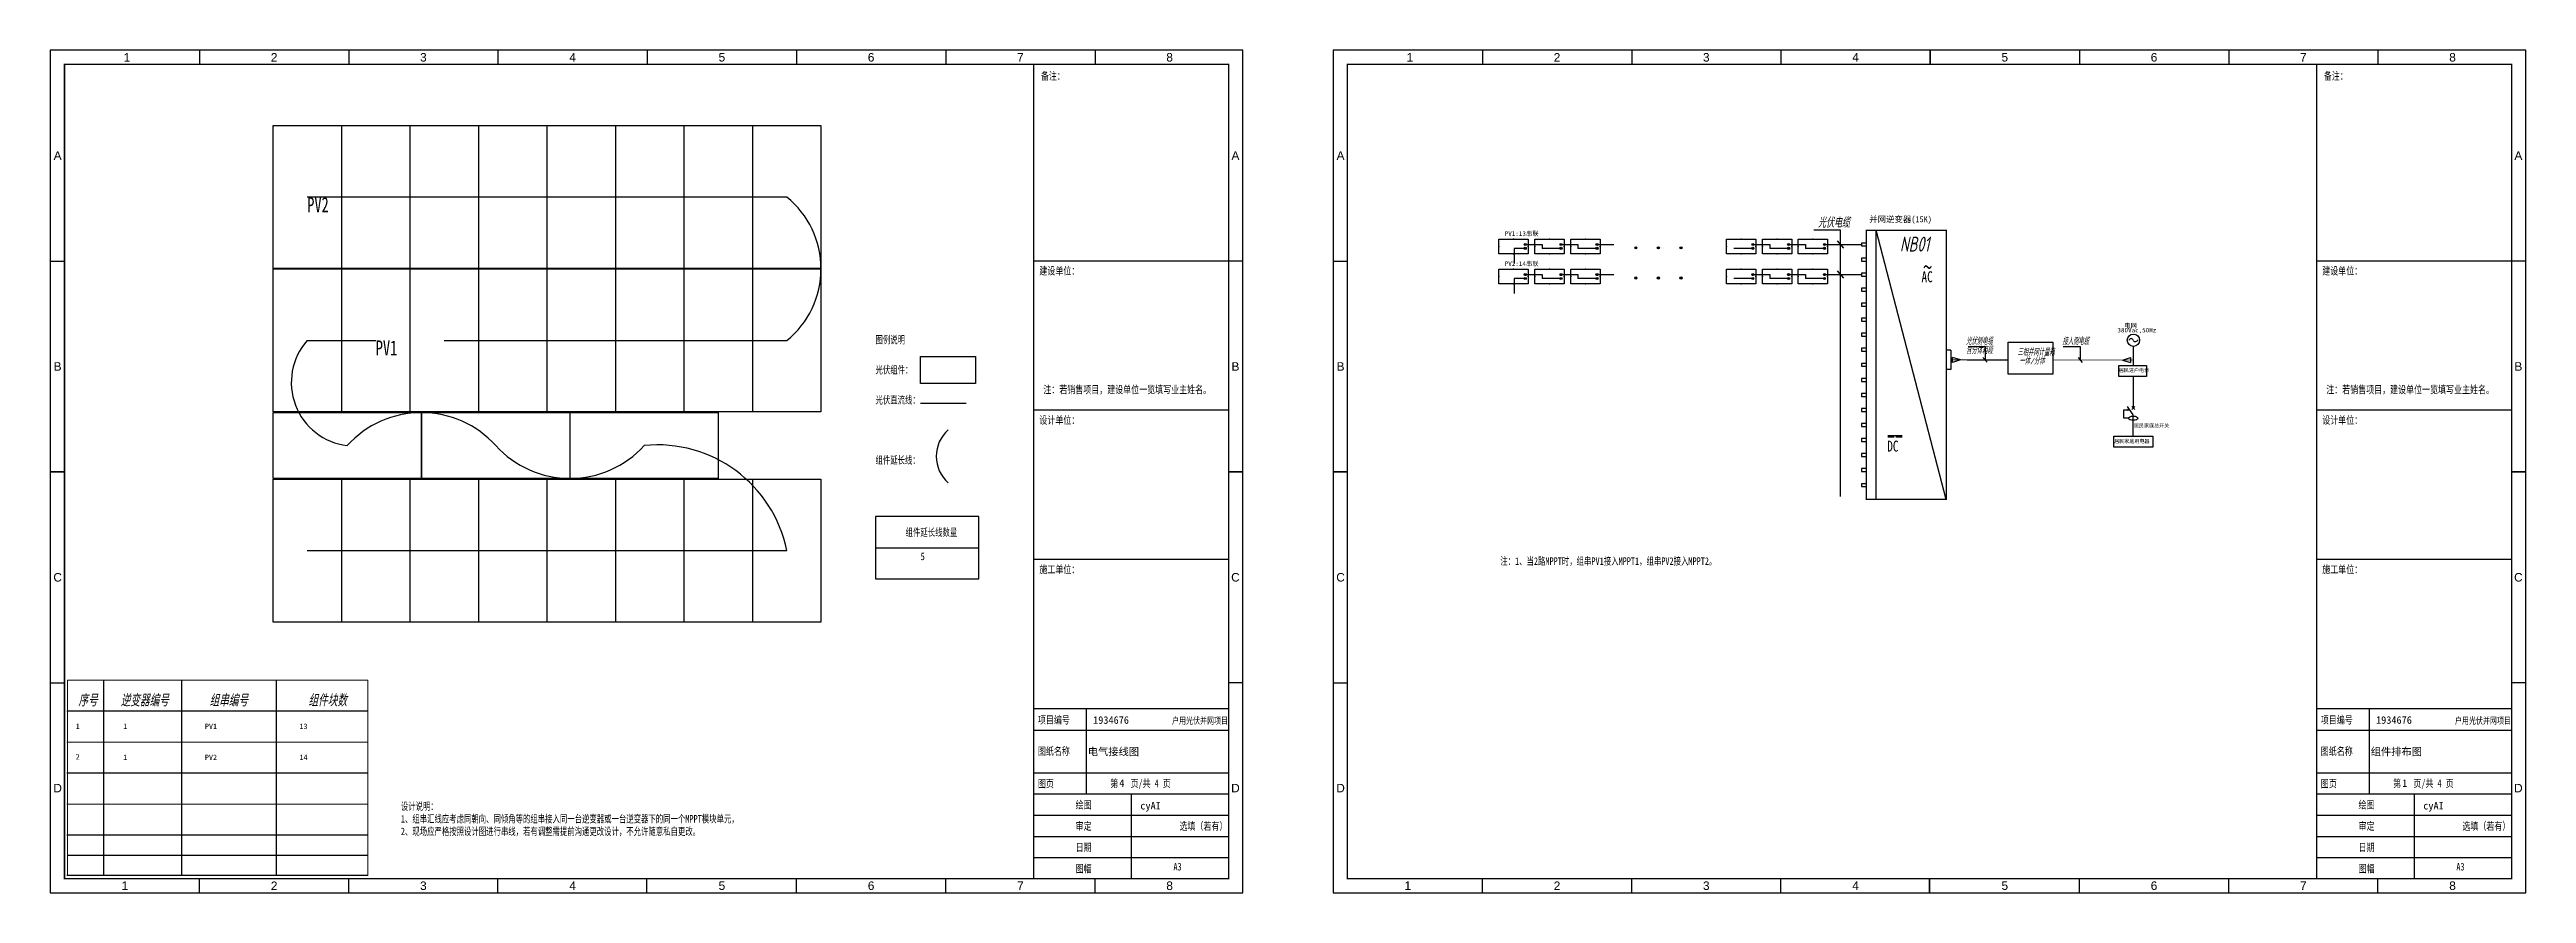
# Model space of a CAD drawing. Header units: millimetres. Extents: x -14454 to 167453, y -24 to 28032.
# Drawn here: x 85191 to 167453, y -24 to 28032 of the extents above; entities that cross this region are included whole.
import ezdxf
from ezdxf.enums import TextEntityAlignment as Align

# ---------------------------------------------------------------- set-up
doc = ezdxf.new("R2010")
doc.units = ezdxf.units.MM
doc.linetypes.add('CONTINUOUS1', pattern=[0])
for name, color, linetype in [('02 支架', 7, 'CONTINUOUS1'), ('1', 7, 'Continuous'), ('CY_其它', 7, 'Continuous'), ('CY_备注', 7, 'Continuous'), ('CY_生产图', 7, 'Continuous'), ('CY_组串', 7, 'Continuous'), ('CY_组件', 130, 'Continuous'), ('DIM', 3, 'Continuous'), ('L_S_EQPT', 40, 'Continuous'), ('L_S_WIRE', 4, 'Continuous'), ('TEL_TEXT', 7, 'Continuous'), ('WIRE-接地', 4, 'Continuous'), ('实线', 4, 'Continuous'), ('组串编号', 254, 'Continuous'), ('组件', 4, 'Continuous'), ('说明文字', 7, 'Continuous')]:
    doc.layers.add(name, color=color, linetype=linetype)
doc.styles.add('-宋体', font='')
doc.styles.add('astronergy', font='gbeitc.shx', dxfattribs={"width": 0.8, "height": 3.5, "bigfont": 'gbcbig.shx'})
doc.styles.add('CY_备注', font='', dxfattribs={"width": 0.7, "height": 250})
doc.styles.add('HZTXT', font='simfang.ttf', dxfattribs={"bigfont": 'HZTXT'})
doc.styles.add('图标字体', font='arial.ttf')
doc.styles.add('宋体', font='')
doc.styles.get('-宋体').set_extended_font_data('SimSun')
doc.styles.get('CY_备注').set_extended_font_data('SimSun')
doc.styles.get('宋体').set_extended_font_data('SimSun')

# ---------------------------------------------------------------- blocks, each defined once
blk = doc.blocks.new('A3图框')
for p, q in [((32667, 472, 0), (32667, 27537, 0)), ((39136, 21000), (32667, 21000)), ((39136, 16038), (32667, 16038)), ((39136, 11075), (32667, 11075)), ((39136, 11075), (32667, 11075)), ((39136, 6113), (32667, 6113)), ((34406, 6113), (34406, 5406)), ((32667, 5406), (39136, 5406)), ((34406, 5406), (34406, 4700)), ((34406, 4700), (34406, 3993)), ((32667, 3993), (39136, 3993)), ((34406, 3993), (34406, 3287)), ((32667, 3287), (39136, 3287)), ((32667, 2581), (39136, 2581)), ((35902, 3287), (35902, 2581)), ((35902, 2581), (35902, 1874)), ((32667, 1874), (39136, 1874)), ((35902, 1874), (35902, 1168)), ((32667, 1168), (39136, 1168)), ((35902, 1168), (35902, 461))]:
    blk.add_line(p, q)
at = {"linetype": 'Continuous'}
blk.add_lwpolyline([(39607, 0), (39607, 28008), (0, 28008), (0, 0), (39607, 0), (39607, 28008)], dxfattribs=at)
at = {"color": 7, "linetype": 'Continuous'}
for points in [[(4957, 28008), (4957, 27537)], [(9914, 28008), (9914, 27537)], [(14870, 28008), (14870, 27537)], [(24784, 28008), (24784, 27537)], [(29741, 28008), (29741, 27537)], [(34698, 28008), (34698, 27537)], [(0, 21000), (472, 21000)], [(39607, 21000), (39136, 21000)], [(0, 6984), (472, 6984)], [(39607, 6984), (39136, 6984)], [(4957, 0), (4957, 472)], [(9914, 0), (9914, 472)], [(14870, 0), (14870, 472)], [(24784, 0), (24784, 472)], [(29741, 0), (29741, 472)], [(34698, 0), (34698, 472)]]:
    blk.add_lwpolyline(points, dxfattribs=at)
at = {"color": 7, "linetype": 'Continuous', "const_width": 47.2}
for points in [[(19827, 28008), (19827, 27537)], [(0, 13992), (472, 13992)], [(39607, 13992), (39136, 13992)], [(19804, 472), (19804, 0)]]:
    blk.add_lwpolyline(points, dxfattribs=at)
at = {"const_width": 47.2}
blk.add_lwpolyline([(472, 27537), (39136, 27537), (39136, 472), (472, 472)], close=True, dxfattribs=at)
at = {"color": 7, "linetype": 'Continuous', "style": '图标字体'}
for s, p in [('1', (2547, 27772)), ('2', (7435, 27772)), ('3', (12392, 27772)), ('4', (17349, 27772)), ('5', (22306, 27772)), ('6', (27262, 27772)), ('7', (32219, 27772)), ('8', (37176, 27772)), ('A', (245, 24504)), ('A', (39362, 24504)), ('B', (245, 17496)), ('B', (39362, 17496)), ('C', (245, 10488)), ('C', (39362, 10488)), ('D', (245, 3480)), ('D', (245, 3480)), ('D', (39362, 3480)), ('1', (2478, 236)), ('2', (7435, 236)), ('3', (12392, 236)), ('4', (17349, 236)), ('5', (22306, 236)), ('6', (27262, 236)), ('7', (32219, 236)), ('8', (37176, 236))]:
    blk.add_text(s, height=283, dxfattribs=at).set_placement(p, align=Align.MIDDLE)
at = {"color": 0, "style": '-宋体', "width": 0.75}
for s, height, p in [('备注：', 252.7, (32901, 27023, 0)), ('建设单位：', 252.7, (32849, 20547, 0)), ('设计单位：', 252.7, (32849, 15585, 0)), ('施工单位：', 252.7, (32849, 10622, 0)), ('项目编号', 252.7, (32801, 5621, 0)), ('图纸名称', 252.7, (32801, 4579, 0)), ('图页', 252.7, (32801, 3502, 0)), ('第   页/共 4 页', 252.69, (35205, 3510, 0)), ('绘图', 252.7, (34053, 2795, 0)), ('审定', 252.7, (34053, 2089, 0)), ('日期', 252.7, (34053, 1383, 0)), ('图幅', 252.7, (34053, 676, 0)), ('A3', 252.7, (37303, 742, 0))]:
    blk.add_text(s, height=height, dxfattribs=at).set_placement(p)
at = {"color": 1, "style": '-宋体', "width": 0.75}
blk.add_text('注：若销售项目，建设单位一览填写业主姓名。', height=252.69, dxfattribs=at).set_placement((32981, 16600, 0))
at = {"style": '-宋体', "width": 0.75}
blk.add_text('                  户用光伏并网项目', height=221.39, dxfattribs=at).set_placement((34816, 5612, 0))
at = {"color": 2, "style": '-宋体', "width": 0.75}
blk.add_text('选填（若有）', height=252.7, dxfattribs=at).set_placement((37503, 2090, 0))
at = {"lineweight": 0, "style": '宋体'}
for tag, p in [('设计单位', (32961, 18189)), ('设计单位', (33020, 13228)), ('施工单位', (33068, 8062)), ('项目编号', (34635, 5618)), ('图纸名称', (34457, 4568)), ('编', (35504, 3522)), ('绘图', (36203, 2770))]:
    blk.add_attdef(tag, p, '', height=250, dxfattribs=at)
blk = doc.blocks.new('组串信息')
blk.add_line((9982, 667), (0, 667))
at = {"color": 7, "lineweight": -2}
for points in [[(1203, 6499), (1203, 5511)], [(1203, 6499), (1203, 0)], [(3792, 6499), (3792, 5511)], [(3792, 6499), (3792, 0)], [(6931, 6499), (6931, 5511)], [(6931, 6499), (6931, 0)], [(9982, 5469), (0, 5469)], [(9982, 3408), (-19, 3408)], [(9982, 1347), (-19, 1347)], [(9982, 0), (-19, 0)]]:
    blk.add_lwpolyline(points, dxfattribs=at)
at = {"layer": '02 支架', "lineweight": 0}
blk.add_lwpolyline([(0, 6499), (9982, 6499), (9982, 0), (0, 0)], close=True, dxfattribs=at)
at = {"layer": 'TEL_TEXT', "color": 7, "lineweight": 13}
for points in [[(9982, 5469), (-19, 5469)], [(9982, 4439), (-19, 4439)], [(9982, 2378), (-19, 2378)]]:
    blk.add_lwpolyline(points, dxfattribs=at)
at = {"lineweight": 0, "style": '-宋体'}
for tag, p in [('序号1', (275, 4877)), ('逆变器编号1', (1853, 4877)), ('组串编号1', (4566, 4874)), ('组件块数1', (7705, 4874)), ('序号2', (275, 3862)), ('逆变器编号2', (1853, 3846)), ('组串编号2', (4566, 3843)), ('组件块数2', (7705, 3843)), ('序号3', (275, 2834)), ('逆变器编号3', (1853, 2816)), ('组串编号3', (4566, 2813)), ('组件块数3', (7705, 2813)), ('序号4', (275, 1761)), ('逆变器编号4', (1853, 1786)), ('组串编号4', (4566, 1783)), ('组件块数4', (7705, 1783)), ('序号5', (287, 929)), ('逆变器编号5', (1849, 915)), ('组串编号5', (4562, 912)), ('组件块数5', (7701, 912)), ('序号6', (324, 236)), ('逆变器编号6', (1926, 268)), ('组串编号6', (4624, 250)), ('组件块数6', (7703, 250))]:
    blk.add_attdef(tag, p, '', height=180, dxfattribs=at)
at = {"layer": 'TEL_TEXT', "color": 7, "lineweight": 13, "style": 'astronergy', "width": 0.8}
for s, p in [('序号', (359, 5625)), ('逆变器编号', (1762, 5625)), ('组串编号', (4713, 5625)), ('组件块数', (7998, 5625))]:
    blk.add_text(s, height=400, dxfattribs=at).set_placement(p)
blk = doc.blocks.new('组件图块(接线图)')
at = {"layer": 'CY_组串'}
for p, q in [((1700, 6696), (560, 6696)), ((2840, 6696), (1700, 6696)), ((3980, 6696), (2840, 6696)), ((5120, 6696), (3980, 6696)), ((6260, 6696), (5120, 6696)), ((7400, 6696), (6260, 6696)), ((8540, 6696), (7400, 6696)), ((560, 4310), (1700, 4310)), ((2840, 4310), (3980, 4310)), ((3980, 4310), (5120, 4310)), ((5120, 4310), (6260, 4310)), ((6260, 4310), (7400, 4310)), ((7400, 4310), (8540, 4310)), ((560, 810), (1700, 810)), ((1700, 810), (2840, 810)), ((2840, 810), (3980, 810)), ((3980, 810), (5120, 810)), ((5120, 810), (6260, 810)), ((6260, 810), (7400, 810)), ((7400, 810), (8540, 810))]:
    blk.add_line(p, q, dxfattribs=at)
for centre, radius, start, end in [((7569, 5503), 1539, 309.14, 50.86), ((1350, 3608), 1056, 138.416, 263.2262), ((2461, 1439), 1668, 42.1997, 137.8003), ((4932, 3680), 1668, 222.1997, 317.8003), ((6385, 372), 2199, 11.5157, 95.6892)]:
    blk.add_arc(centre, radius, start, end, dxfattribs=at)
at = {"layer": 'CY_组件'}
for points in [[(-7, 5506), (-7, 7887), (1127, 7887), (1127, 5506)], [(1133, 5506), (1133, 7887), (2267, 7887), (2267, 5506)], [(2273, 5506), (2273, 7887), (3407, 7887), (3407, 5506)], [(3413, 5506), (3413, 7887), (4547, 7887), (4547, 5506)], [(4553, 5506), (4553, 7887), (5687, 7887), (5687, 5506)], [(5693, 5506), (5693, 7887), (6827, 7887), (6827, 5506)], [(6833, 5506), (6833, 7887), (7967, 7887), (7967, 5506)], [(7973, 5506), (7973, 7887), (9107, 7887), (9107, 5506)], [(-7, 3119), (-7, 5500), (1127, 5500), (1127, 3119)], [(1133, 3119), (1133, 5500), (2267, 5500), (2267, 3119)], [(2273, 3119), (2273, 5500), (3407, 5500), (3407, 3119)], [(3413, 3119), (3413, 5500), (4547, 5500), (4547, 3119)], [(4553, 3119), (4553, 5500), (5687, 5500), (5687, 3119)], [(5693, 3119), (5693, 5500), (6827, 5500), (6827, 3119)], [(6833, 3119), (6833, 5500), (7967, 5500), (7967, 3119)], [(7973, 3119), (7973, 5500), (9107, 5500), (9107, 3119)], [(-7, 2012), (-7, 3107), (2458, 3107), (2458, 2012)], [(2464, 2012), (2464, 3107), (4929, 3107), (4929, 2012)], [(4935, 2012), (4935, 3107), (7400, 3107), (7400, 2012)], [(-7, -380), (-7, 2001), (1127, 2001), (1127, -380)], [(1133, -380), (1133, 2001), (2267, 2001), (2267, -380)], [(2273, -380), (2273, 2001), (3407, 2001), (3407, -380)], [(3413, -380), (3413, 2001), (4547, 2001), (4547, -380)], [(4553, -380), (4553, 2001), (5687, 2001), (5687, -380)], [(5693, -380), (5693, 2001), (6827, 2001), (6827, -380)], [(6833, -380), (6833, 2001), (7967, 2001), (7967, -380)], [(7973, -380), (7973, 2001), (9107, 2001), (9107, -380)]]:
    blk.add_lwpolyline(points, close=True, dxfattribs=at)
at = {"layer": 'CY_组串', "char_height": 250, "attachment_point": 1, "style": 'CY_备注'}
for s, insert in [('PV2', (560, 6696)), ('PV1', (1700, 4310))]:
    blk.add_mtext(s, dxfattribs=dict(at, insert=insert))
blk = doc.blocks.new('PLA1')
at = {"color": 0, "linetype": 'ByBlock', "lineweight": -2}
for p, q in [((-500, 500), (-500, 0)), ((500, 500), (-500, 500)), ((-500, 0), (500, 0)), ((500, 0), (500, 500))]:
    blk.add_line(p, q, dxfattribs=at)
for p in [(-500, 250), (0, 500), (0, 0), (500, 250)]:
    blk.add_point(p, dxfattribs=at)
blk = doc.blocks.new('A$C1FC45437')
at = {"layer": 'DIM', "color": 1, "linetype": 'ByBlock', "lineweight": -3, "ltscale": 1000}
for p, q in [((569, 206), (595, 206)), ((582, 215), (582, 193))]:
    blk.add_line(p, q, dxfattribs=at)
at = {"layer": 'DIM', "color": 250, "linetype": 'ByBlock', "lineweight": -3, "ltscale": 1000}
blk.add_line((572, 118), (591, 118), dxfattribs=at)
at = {"layer": 'DIM', "color": 1, "linetype": 'ByBlock', "lineweight": -3, "ltscale": 1000}
blk.add_circle((582, 206), 24.1, dxfattribs=at)
at = {"layer": 'DIM', "color": 250, "linetype": 'ByBlock', "lineweight": -3, "ltscale": 1000}
blk.add_circle((582, 119), 24.1, dxfattribs=at)
at = {"layer": 'L_S_EQPT', "color": 5, "lineweight": -3, "xscale": -0.6499588163975815, "yscale": 0.6499588167117181, "zscale": 0.6499588183883431, "rotation": 180}
blk.add_blockref('PLA1', (325, 325), dxfattribs=at)
blk = doc.blocks.new('CYPV')
at = {"layer": '1', "linetype": 'ByBlock', "lineweight": -3, "ltscale": 1000}
h = blk.add_hatch(color=0, dxfattribs=at)
edge = h.paths.add_edge_path()
edge.add_arc((-7498, -113), 36.2, 0, 360)
h = blk.add_hatch(color=0, dxfattribs=at)
edge = h.paths.add_edge_path()
edge.add_arc((-6748, -113), 36.2, 0, 360)
h = blk.add_hatch(color=0, dxfattribs=at)
edge = h.paths.add_edge_path()
edge.add_arc((-5998, -113), 36.2, 0, 360)
at = {"layer": '1', "color": 0, "linetype": 'ByBlock', "lineweight": -3, "ltscale": 1000}
for p, q in [((-11151, 0), (-10611, 0)), ((-10611, 0), (-10611, -132)), ((-9960, 0), (-9420, 0)), ((-9420, 0), (-9420, -132)), ((-8769, 0), (-8229, 0)), ((-3594, 0), (-3053, 0)), ((-3053, 0), (-3053, -132)), ((-2403, 0), (-1863, 0)), ((-1863, 0), (-1863, -132)), ((-9995, -132), (-10611, -132)), ((-8804, -132), (-9420, -132)), ((-3628, -132), (-4244, -132)), ((-2437, -132), (-3053, -132)), ((-1246, -132), (-1863, -132))]:
    blk.add_line(p, q, dxfattribs=at)
at = {"layer": '1', "color": 1, "linetype": 'ByBlock', "lineweight": -3, "ltscale": 1000}
blk.add_line((-1212, 0), (0, 0), dxfattribs=at)
at = {"layer": '1', "color": 250, "linetype": 'ByBlock', "lineweight": -3, "ltscale": 1000}
for p, q in [((-11538, -132), (-11538, -630)), ((-11186, -132), (-11538, -132)), ((-11538, -132), (-11538, -630)), ((-8804, -132), (-9156, -132))]:
    blk.add_line(p, q, dxfattribs=at)
at = {"layer": 'DIM', "color": 0, "linetype": 'ByBlock', "lineweight": -3, "ltscale": 1000}
for centre in [(-7498, -113), (-6748, -113), (-5998, -113)]:
    blk.add_circle(centre, 36.2, dxfattribs=at)
at = {"layer": '组串编号', "color": 0, "linetype": 'ByBlock', "lineweight": -3, "ltscale": 1000}
blk.add_line((-809, 119), (-604, -119), dxfattribs=at)
at = {"layer": '1', "color": 0, "linetype": 'ByBlock', "lineweight": -3, "ltscale": 1000, "xscale": 1.5, "yscale": 1.5, "zscale": 1.5}
for p in [(-12044, -309), (-10853, -309), (-9662, -309), (-4487, -309), (-3296, -309), (-2105, -309)]:
    blk.add_blockref('A$C1FC45437', p, dxfattribs=at)
at = {"color": 3, "linetype": 'ByBlock', "ltscale": 1000, "style": '-宋体'}
blk.add_attdef('PV', (-11852, 287), '', height=150, dxfattribs=at)
blk = doc.blocks.new('租赁三相接线节点')
at = {"color": 0}
for p, q in [((-368468, 14605), (-368468, 14879)), ((-368468, 14879), (-368269, 14879)), ((-368269, 14879), (-368345, 14896)), ((-368269, 14879), (-368345, 14861)), ((-368312, 14605), (-368468, 14605))]:
    blk.add_line(p, q, dxfattribs=at)
at = {"color": 7}
for p, q in [((-368156, 14719), (-368347, 14990)), ((-368203, 14899), (-368107, 14994)), ((-368203, 14992), (-368107, 14896))]:
    blk.add_line(p, q, dxfattribs=at)
at = {"color": 0}
blk.add_ellipse((-368156, 14605), major_axis=(155, 0), ratio=0.457326, dxfattribs=at)
at = {"layer": 'DIM', "color": 0, "linetype": 'ByBlock', "lineweight": -3, "ltscale": 1000}
blk.add_line((-368153, 16351), (-368153, 16993), dxfattribs=at)
at = {"layer": 'WIRE-接地', "color": 0, "linetype": 'ByBlock', "lineweight": -3, "ltscale": 1000}
blk.add_line((-368155, 15995), (-368155, 14944), dxfattribs=at)
at = {"layer": '实线', "color": 7}
blk.add_line((-368156, 14003), (-368156, 14719), dxfattribs=at)
at = {"layer": '组串编号', "color": 0, "linetype": 'ByBlock', "lineweight": -3, "ltscale": 1000}
for points in [[(-368639, 16351), (-367721, 16351), (-367721, 15995), (-368639, 15995)], [(-368806, 14003), (-367507, 14003), (-367507, 13647), (-368806, 13647)]]:
    blk.add_lwpolyline(points, close=True, dxfattribs=at)
blk.add_circle((-368153, 17198), 205, dxfattribs=at)
for centre, radius, start, end in [((-368230, 17175), 73.6, 14.92666, 166.808), ((-368084, 17238), 87.3, 209.13133, 348.47196)]:
    blk.add_arc(centre, radius, start, end, dxfattribs=at)
at = {"layer": '组串编号', "color": 0, "lineweight": -3, "style": '-宋体'}
for s, p in [('380Vac,50Hz', (-368683, 17457)), ('电网', (-368458, 17608))]:
    blk.add_text(s, height=150, dxfattribs=at).set_placement(p)
at = {"layer": '说明文字', "lineweight": -3, "style": '-宋体'}
for s, p in [('居民进户电表', (-368637, 16140, 692)), ('居民家庭总开关', (-368137, 14298, 1083)), ('居民家庭用电器', (-368791, 13780, 1083))]:
    blk.add_text(s, height=120, dxfattribs=at).set_placement(p)
blk = doc.blocks.new('cy三箱逆变器')
at = {"color": 0, "lineweight": -3}
for p, q in [((2811, -4472), (482, 4472)), ((869, -2345), (1352, -2345)), ((869, -2392), (1085, -2392)), ((1142, -2392), (1352, -2392))]:
    blk.add_line(p, q, dxfattribs=at)
at = {"color": 0, "linetype": 'ByBlock', "ltscale": 1000}
blk.add_line((8936, 243), (8936, 74), dxfattribs=at)
at = {"color": 0, "lineweight": -3, "const_width": 45}
for points in [[(482, 4472), (482, -4472)], [(158, -4472), (482, -4472)], [(158, -4472), (482, -4472)]]:
    blk.add_lwpolyline(points, dxfattribs=at)
at = {"layer": '1', "color": 0, "linetype": 'ByBlock', "ltscale": 1000}
blk.add_line((2969, 486), (2969, -159), dxfattribs=at)
at = {"layer": '1', "color": 0, "linetype": 'ByBlock', "lineweight": -3, "ltscale": 1000}
blk.add_line((6352, 159), (6352, -310), dxfattribs=at)
at = {"layer": '1', "color": 0, "linetype": 'ByBlock', "ltscale": 1000}
for points, const_width in [([(158, 4472), (2811, 4472), (2811, -4472), (158, -4472), (158, 4472)], 45), ([(4871, 163), (2969, 163)], 30), ([(7811, 159), (7811, 159), (7811, 159), (6352, 159)], 30), ([(7811, 159), (9021, 159)], 30)]:
    blk.add_lwpolyline(points, dxfattribs=dict(at, const_width=const_width))
at = {"layer": '1', "color": 0, "linetype": 'ByBlock', "lineweight": -3, "ltscale": 1000}
for points in [[(158, 4472), (2811, 4472), (2811, -4472), (158, -4472)], [(4871, 751), (6352, 751), (6352, -310), (4871, -310)]]:
    blk.add_lwpolyline(points, close=True, dxfattribs=at)
at = {"layer": 'DIM', "color": 0, "linetype": 'ByBlock', "lineweight": -3, "ltscale": 1000}
for p, q in [((-706, 4472), (-1582, 4472)), ((-706, -4372), (-706, 4472))]:
    blk.add_line(p, q, dxfattribs=at)
at = {"layer": 'L_S_EQPT', "color": 0, "lineweight": -3}
for p, q in [((2969, 486), (2811, 486)), ((2969, -159), (2811, -159))]:
    blk.add_line(p, q, dxfattribs=at)
for points in [[(158, 3951), (158, 4049), (0, 4049), (0, 3951)], [(158, 3451), (158, 3549), (0, 3549), (0, 3451)], [(158, 2951), (158, 3049), (0, 3049), (0, 2951)], [(158, 2451), (158, 2549), (0, 2549), (0, 2451)], [(158, 1951), (158, 2049), (0, 2049), (0, 1951)], [(158, 1451), (158, 1549), (0, 1549), (0, 1451)], [(158, 951), (158, 1049), (0, 1049), (0, 951)], [(158, 451), (158, 549), (0, 549), (0, 451)], [(158, -49), (158, 49), (0, 49), (0, -49)], [(158, -549), (158, -451), (0, -451), (0, -549)], [(158, -1049), (158, -951), (0, -951), (0, -1049)], [(158, -1549), (158, -1451), (0, -1451), (0, -1549)], [(158, -2049), (158, -1951), (0, -1951), (0, -2049)], [(158, -2549), (158, -2451), (0, -2451), (0, -2549)], [(158, -3049), (158, -2951), (0, -2951), (0, -3049)], [(158, -3549), (158, -3451), (0, -3451), (0, -3549)], [(158, -4049), (158, -3951), (0, -3951), (0, -4049)]]:
    blk.add_lwpolyline(points, close=True, dxfattribs=at)
at = {"layer": 'L_S_WIRE', "color": 0, "lineweight": -3}
for p, q in [((3288, 163), (3016, 248)), ((3016, 79), (3016, 248)), ((3288, 163), (3016, 79)), ((8664, 159), (8936, 243)), ((8664, 159), (8936, 74))]:
    blk.add_line(p, q, dxfattribs=at)
at = {"layer": '组串编号', "color": 0, "lineweight": -3}
blk.add_line((3501, 163), (4871, 163), dxfattribs=at)
at = {"layer": '组串编号', "color": 0, "linetype": 'ByBlock', "lineweight": -3, "ltscale": 1000}
for p, q in [((3534, 608), (4099, 608)), ((4031, 243), (4167, 84)), ((4099, 608), (4099, 163)), ((6690, 604), (7255, 604)), ((7187, 238), (7323, 80)), ((7255, 604), (7255, 159))]:
    blk.add_line(p, q, dxfattribs=at)
at = {"layer": '1', "color": 0, "linetype": 'ByBlock', "lineweight": -3}
blk.add_blockref('租赁三相接线节点', (377179, -16379), dxfattribs=at)
at = {"color": 0, "lineweight": -3, "style": 'HZTXT', "width": 0.75}
blk.add_text('~', height=583, rotation=180, dxfattribs=at).set_placement((2341, 3542))
for s, p in [('AC', (1990, 2745)), ('DC', (851, -2885))]:
    blk.add_text(s, height=364.5, dxfattribs=at).set_placement(p)
at = {"style": '-宋体'}
blk.add_attdef('并网逆变器(50KW)', (252, 4740), '', height=200, dxfattribs=at)
at = {"layer": '1', "lineweight": -3, "style": 'astronergy', "width": 0.8}
for s, height, p in [('光伏电缆', 330, (-1450, 4562)), ('NB01', 495, (1274, 3764)), ('光伏侧电缆', 220, (3471, 669)), ('接入侧电缆', 220, (6669, 663)), ('含分体箱段', 220, (3471, 365)), (' 三相并网计量箱', 220, (5055, 303)), ('一体/分体', 220, (5238, 13))]:
    blk.add_text(s, height=height, dxfattribs=at).set_placement(p)
blk = doc.blocks.new('一次接线图')
for name, p, values in [('cy三箱逆变器', (0, 0), {'并网逆变器(50KW)': '并网逆变器(15K)'}), ('CYPV', (0, 4000), {'PV': 'PV1:13串联'}), ('CYPV', (0, 3000), {'PV': 'PV2:14串联'})]:
    blk.add_blockref(name, p).add_auto_attribs(values)
at = {"layer": 'CY_备注', "insert": (-12000, -6400), "char_height": 250, "attachment_point": 1, "style": 'CY_备注'}
blk.add_mtext('注：1、当2路MPPT时，组串PV1接入MPPT1，组串PV2接入MPPT2。', dxfattribs=at)

msp = doc.modelspace()

# ---------------------------------------------------------------- linework, layer by layer
at = {"layer": 'CY_其它', "color": 1}
msp.add_line((114121.891, 16278.017, 0.001), (115631.891, 16278.017, 0.001), dxfattribs=at)
at = {"layer": 'CY_其它'}
msp.add_line((112621.891, 11469.517, 0), (116052.891, 11469.517, 0), dxfattribs=at)
at = {"layer": 'CY_其它', "elevation": 0}
msp.add_lwpolyline([(112621.891, 12508.017), (112621.891, 10431.017), (116052.891, 10431.017), (116052.891, 12508.017), (112621.891, 12508.017)], dxfattribs=at)
at = {"layer": 'CY_其它'}
msp.add_arc((115821.891, 14508.017, 0.001), 1182, 132, 228, dxfattribs=at)
at = {"layer": '组件', "elevation": 0}
msp.add_lwpolyline([(114121.891, 16933.017), (114121.891, 17825.017), (115937.891, 17825.017), (115937.891, 16933.017), (114121.891, 16933.017)], dxfattribs=at)

# ---------------------------------------------------------------- block references
msp.add_blockref('一次接线图', (145371.891, 17550, 0))
at = {"layer": 'CY_生产图'}
for name, p, values in [('A3图框', (85214.594, 0, 0), {'图纸名称': '电气接线图', '绘图': 'cyAI', '编': '4', '项目编号': '1934676'}), ('A3图框', (127821.891, 0, 0), {'图纸名称': '组件排布图', '绘图': 'cyAI', '编': '1', '项目编号': '1934676'}), ('组串信息', (85784.594, 570), {'序号1': '1', '序号2': '2', '逆变器编号1': '1', '逆变器编号2': '1', '组串编号1': 'PV1', '组串编号2': 'PV2', '组件块数1': '13', '组件块数2': '14'})]:
    msp.add_blockref(name, p, dxfattribs=at).add_auto_attribs(values)
at = {"layer": 'CY_生产图', "xscale": 1.995887262610379, "yscale": 1.995887262610379, "zscale": 1.995887262610379}
msp.add_blockref('组件图块(接线图)', (92632.826, 9758.437, 0), dxfattribs=at)

# ---------------------------------------------------------------- texts
at = {"layer": 'CY_其它', "insert": (112621.891, 14508.017, 0.001), "char_height": 250, "attachment_point": 1, "style": 'CY_备注'}
msp.add_mtext('组件延长线：', dxfattribs=at)
at = {"layer": 'CY_备注', "char_height": 250, "attachment_point": 1, "style": 'CY_备注'}
for s, insert in [('图例说明', (112621.891, 18508.017, 0.001)), ('光伏组件：', (112621.891, 17508.017, 0.001)), ('光伏直流线：', (112621.891, 16508.017, 0.001)), ('组件延长线数量', (113621.891, 12108.017, 0.001)), ('5', (114121.891, 11308.017, 0.001)), ('设计说明：^M^J1、组串汇线应考虑同朝向、同倾角等的组串接入同一台逆变器或一台逆变器下的同一个MPPT模块单元，^M^J2、现场应严格按照设计图进行串线，若有调整需提前沟通更改设计，不允许随意私自更改。^M^J', (96858.594, 3000))]:
    msp.add_mtext(s, dxfattribs=dict(at, insert=insert))

doc.saveas('drawing.dxf')
